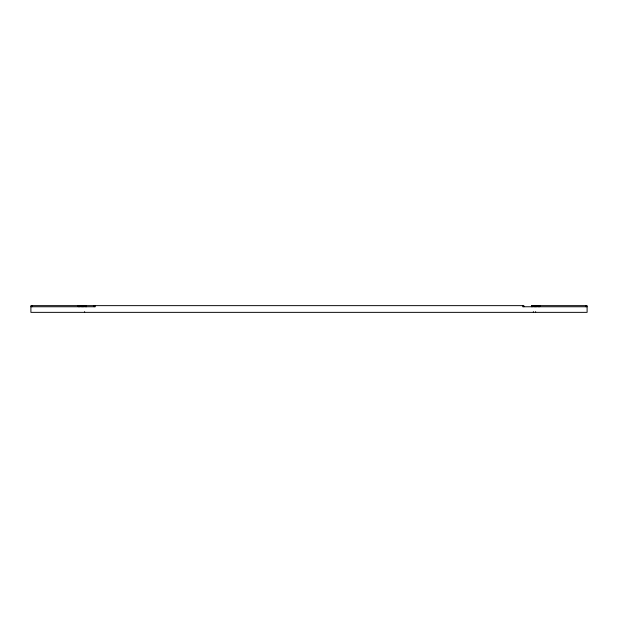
<?xml version="1.0" encoding="UTF-8"?>
<svg xmlns="http://www.w3.org/2000/svg" width="618" height="618" viewBox="0 0 618 618"><rect width="100%" height="100%" fill="white"/><g stroke="black" fill="none" stroke-linecap="round" stroke-linejoin="round"><path stroke-width="0.93" d="M531.719 305.64L587.1 305.64L587.1 312.36L30.9 312.36L30.9 305.64L523.848 305.64L523.871 306.76M30.9 306.76L95.249 306.76L95.249 305.64M587.1 306.76L522.751 306.76L522.751 305.64M585.98 305.64L585.98 306.76M540.001 305.64L540.001 306.204M539.537 305.64L539.537 306.76M538.749 305.64L538.749 306.204M538.417 305.64L538.417 306.76M536.833 305.64L536.833 306.76M535.582 305.64L535.582 306.76M535.621 311.657L535.621 312.36M534.786 305.64L534.786 306.76M533.38 311.657L533.38 312.36M532.824 305.64L532.824 306.76M531.704 305.64L531.704 306.76M94.129 305.64L94.129 306.76M86.296 305.64L86.296 306.76M85.176 305.64L85.176 306.76M84.62 311.657L84.62 312.36M83.214 305.64L83.214 306.76M82.418 305.64L82.418 306.76M81.167 305.64L81.167 306.76M79.583 305.64L79.583 306.76M79.251 305.64L79.251 306.204M78.463 305.64L78.463 306.76M77.999 305.64L77.999 306.204M32.02 305.64L32.02 306.76"/></g></svg>
